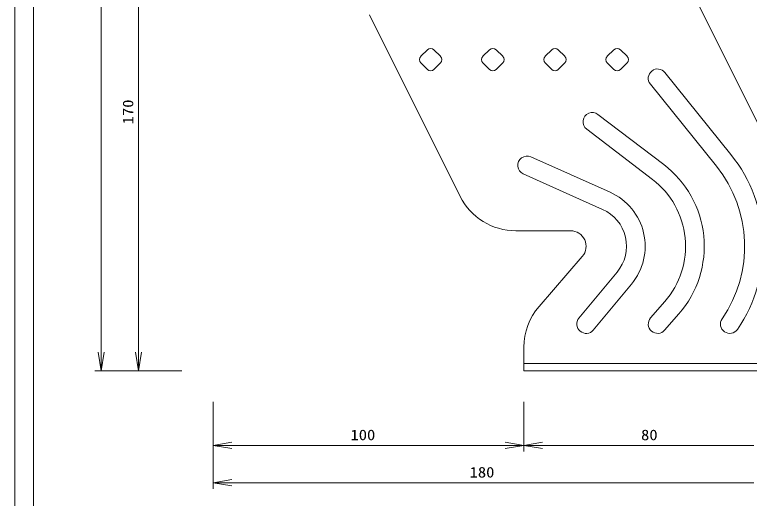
# Model space of a CAD drawing. Units: millimetres on the paper. Extents: x -420 to 420, y -297 to 297.
# Drawn here: x -400 to -163.7, y -151.5 to 3.9 of the extents above; entities that cross this region are included whole.
import ezdxf
from ezdxf.enums import TextEntityAlignment as Align

# ---------------------------------------------------------------- set-up
doc = ezdxf.new("R2010")
doc.units = ezdxf.units.MM
for name, color, linetype, lineweight in [('0-0__0-1_レイヤ15', 7, 'Continuous', 13), ('0-1__0-2_レイヤ14', 7, 'Continuous', 13), ('0-2__0-3_レイヤ0', 2, 'Continuous', 13)]:
    doc.layers.add(name, color=color, linetype=linetype, lineweight=lineweight)
doc.styles.add('ＭＳ ゴシック', font='')
doc.styles.get('ＭＳ ゴシック').set_extended_font_data('MS Gothic')

msp = doc.modelspace()

# ---------------------------------------------------------------- linework, layer by layer
at = {"layer": '0-0__0-1_レイヤ15', "color": 2}
msp.add_line((-400, 280), (-400, -280), dxfattribs=at)
at = {"layer": '0-1__0-2_レイヤ14', "color": 4}
msp.add_line((-394, 274), (-394, -239.716), dxfattribs=at)
at = {"layer": '0-2__0-3_レイヤ0', "color": 7}
for p, q in [((-372.185, 153.503), (-372.185, -104.497)), ((-360.185, -104.497), (-360.185, 53.503)), ((-373.185, -104.497), (-372.185, -110.497)), ((-372.185, -110.497), (-372.185, -104.497)), ((-371.185, -104.497), (-372.185, -110.497)), ((-361.185, -104.497), (-360.185, -110.497)), ((-360.185, -110.497), (-360.185, -104.497)), ((-359.185, -104.497), (-360.185, -110.497)), ((-346.185, -110.497), (-374.185, -110.497)), ((-336.185, -120.497), (-336.185, -148.497)), ((-236.185, -120.497), (-236.185, -136.497)), ((-330.185, -133.497), (-336.185, -134.497)), ((-336.185, -134.497), (-330.185, -134.497)), ((-330.185, -135.497), (-336.185, -134.497)), ((-330.185, -134.497), (-242.185, -134.497)), ((-242.185, -133.497), (-236.185, -134.497)), ((-236.185, -134.497), (-242.185, -134.497)), ((-242.185, -135.497), (-236.185, -134.497)), ((-230.185, -133.497), (-236.185, -134.497)), ((-236.185, -134.497), (-230.185, -134.497)), ((-230.185, -135.497), (-236.185, -134.497)), ((-230.185, -134.497), (-162.185, -134.497)), ((-330.185, -145.497), (-336.185, -146.497)), ((-336.185, -146.497), (-330.185, -146.497)), ((-330.185, -147.497), (-336.185, -146.497)), ((-330.185, -146.497), (-162.185, -146.497))]:
    msp.add_line(p, q, dxfattribs=at)
at = {"layer": '0-2__0-3_レイヤ0'}
for p, q in [((-242.365, 131.864), (-146.978, -58.91)), ((-256.713, -54.441), (-285.906, 3.946)), ((-267.245, -7.315), (-269.367, -9.436)), ((-263.003, -9.436), (-265.124, -7.315)), ((-247.245, -7.315), (-249.367, -9.436)), ((-243.003, -9.436), (-245.124, -7.315)), ((-227.245, -7.315), (-229.367, -9.436)), ((-223.003, -9.436), (-225.124, -7.315)), ((-207.245, -7.315), (-209.367, -9.436)), ((-203.003, -9.436), (-205.124, -7.315)), ((-269.367, -11.557), (-267.245, -13.679)), ((-265.124, -13.679), (-263.003, -11.557)), ((-249.367, -11.557), (-247.245, -13.679)), ((-245.124, -13.679), (-243.003, -11.557)), ((-229.367, -11.557), (-227.245, -13.679)), ((-225.124, -13.679), (-223.003, -11.557)), ((-209.367, -11.557), (-207.245, -13.679)), ((-205.124, -13.679), (-203.003, -11.557)), ((-190.848, -14.615), (-169.584, -41.012)), ((-195.521, -18.379), (-174.256, -44.776)), ((-212.367, -28.11), (-191.186, -44.247)), ((-216.003, -32.883), (-194.822, -49.019)), ((-233.962, -41.757), (-208.442, -53.146)), ((-236.407, -47.236), (-210.887, -58.625)), ((-238.824, -65.497), (-221.185, -65.497)), ((-231.316, -89.864), (-217.402, -73.766)), ((-218.49, -93.577), (-206.196, -78.817)), ((-213.88, -97.417), (-201.586, -82.657)), ((-195.445, -93.524), (-190.842, -88.25)), ((-190.924, -97.469), (-186.322, -92.195)), ((-236.185, -110.497), (-236.185, -102.942)), ((-236.185, -108.197), (-156.185, -108.197)), ((-236.185, -110.497), (-156.185, -110.497))]:
    msp.add_line(p, q, dxfattribs=at)
for centre, radius, start, end in [((-266.185, -8.375), 1.5, 45, 135), ((-246.185, -8.375), 1.5, 45, 135), ((-226.185, -8.375), 1.5, 45, 135), ((-206.185, -8.375), 1.5, 45, 135), ((-268.306, -10.497), 1.5, 135, 225), ((-264.063, -10.497), 1.5, 315, 45), ((-248.306, -10.497), 1.5, 135, 225), ((-244.063, -10.497), 1.5, 315, 45), ((-228.306, -10.497), 1.5, 135, 225), ((-224.063, -10.497), 1.5, 315, 45), ((-208.306, -10.497), 1.5, 135, 225), ((-204.063, -10.497), 1.5, 315, 45), ((-266.185, -12.618), 1.5, 225, 315), ((-246.185, -12.618), 1.5, 225, 315), ((-226.185, -12.618), 1.5, 225, 315), ((-206.185, -12.618), 1.5, 225, 315), ((-193.185, -16.497), 3, 38.85406, 218.85406), ((-214.185, -30.497), 3, 52.6979, 232.6979), ((-235.185, -44.497), 3, 65.95037, 245.95038), ((-206.185, -70.497), 47, 325.37646, 38.85406), ((-211.185, -70.497), 33, 318.88791, 52.6979), ((-206.185, -70.497), 41, 325.37646, 38.85406), ((-211.185, -70.497), 27, 318.88791, 52.6979), ((-216.185, -70.497), 19, 320.20815, 65.95037), ((-238.824, -45.497), 20, 206.56505, 270), ((-216.185, -70.497), 13, 320.28486, 65.95037), ((-221.185, -70.497), 5, 319.16128, 90), ((-216.185, -102.942), 20, 139.16128, 180), ((-216.185, -95.497), 3, 140.20815, 320.20815), ((-193.185, -95.497), 3, 138.88791, 318.88791), ((-169.977, -95.497), 3, 145.37646, 325.37646)]:
    msp.add_arc(centre, radius, start, end, dxfattribs=at)

# ---------------------------------------------------------------- texts
at = {"layer": '0-2__0-3_レイヤ0', "color": 7, "style": 'ＭＳ ゴシック', "width": 1.15}
msp.add_text('170', height=3.397, rotation=90, dxfattribs=at).set_placement((-360.838, -31.288), align=Align.BOTTOM_LEFT)
for s, p in [('100', (-291.976, -133.843)), ('80', (-198.501, -133.843)), ('180', (-253.66, -145.843))]:
    msp.add_text(s, height=3.397, dxfattribs=at).set_placement(p, align=Align.BOTTOM_LEFT)

doc.saveas('drawing.dxf')
